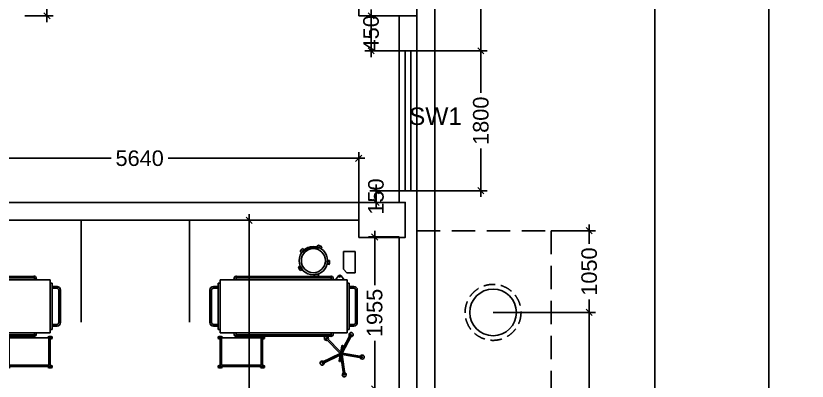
# Model space of a CAD drawing. Extents: x 7897917 to 8423973, y -6487334 to -6173396.
# Drawn here: x 8033650 to 8043838, y -6349780 to -6345081 of the extents above; entities that cross this region are included whole.
import ezdxf
from ezdxf.enums import TextEntityAlignment as Align

# ---------------------------------------------------------------- set-up
doc = ezdxf.new("R2010")
doc.units = 0
doc.header["$LTSCALE"] = 600
doc.header["$MEASUREMENT"] = 0
doc.header["$PDMODE"] = 35
doc.linetypes.add('DASHED', pattern=[0.75, 0.5, -0.25])
doc.linetypes.add('HIDDEN', pattern=[0.375, 0.25, -0.125])
doc.layers.get('0').update_dxf_attribs({"linetype": 'CONTINUOUS'})
doc.layers.get('Defpoints').update_dxf_attribs({"linetype": 'CONTINUOUS'})
for name, color, linetype in [('Beds', 33, 'CONTINUOUS'), ('chajja', 7, 'CONTINUOUS'), ('DIM', 8, 'CONTINUOUS'), ('Ele. Proj', 7, 'CONTINUOUS'), ('furniture', 33, 'CONTINUOUS'), ('joinery', 7, 'CONTINUOUS'), ('LA-column', 3, 'CONTINUOUS'), ('LOADING', 140, 'CONTINUOUS'), ('Walls', 7, 'CONTINUOUS'), ('WIN', 151, 'CONTINUOUS'), ('Working Dim', 5, 'CONTINUOUS')]:
    doc.layers.add(name, color=color, linetype=linetype)
doc.styles.add('ari', font='arial.ttf')
doc.styles.get("Standard").update_dxf_attribs({"font": 'romans.shx'})
doc.linetypes.add('ZIGZAG', pattern='A,0.0001,-0.2,[131,ltypeshp.shx,S=0.2,R=0,X=-0.2,Y=0],-0.4,[131,ltypeshp.shx,S=0.2,R=180,X=0.2,Y=0],-0.2', length=0.8001)
doc.dimstyles.new('int. dim', dxfattribs={"dimtxt": 450, "dimasz": 80, "dimexe": 80, "dimexo": 0, "dimgap": 70, "dimtad": 0, "dimdec": 0, "dimzin": 12, "dimdsep": 46, "dimtxsty": 'ari', "dimblk": 'OBLIQUE', "dimcen": 2, "dimdle": 80, "dimclrd": 256, "dimclre": 256, "dimclrt": 6, "dimadec": 0, "dimazin": 0, "dimtfac": 1, "dimtdec": 0, "dimtix": 1, "dimtmove": 2, "dimatfit": 3, "dimfxl": 1, "dimtolj": 1, "dimtzin": 0, "dimlwd": -1, "dimlwe": -1, "dimarcsym": 0})
doc.dimstyles.new('STANDARD$0', dxfattribs={"dimscale": 0, "dimtxt": 150, "dimasz": 125, "dimexe": 0.75, "dimexo": 1, "dimgap": 25, "dimtad": 1, "dimdec": 0, "dimdsep": 46, "dimtxsty": 'Standard', "dimblk1": 'DOT', "dimblk2": 'DOT', "dimsah": 1, "dimcen": 2.5, "dimclrd": 1, "dimclre": 1, "dimclrt": 3, "dimadec": 0, "dimazin": 0, "dimtfac": 1, "dimtdec": 0, "dimtmove": 0, "dimatfit": 3, "dimldrblk": 'DOT', "dimfxl": 1, "dimtolj": 1, "dimtzin": 0, "dimarcsym": 0})

# ---------------------------------------------------------------- blocks, each defined once
blk = doc.blocks.new('_Oblique')
at = {"color": 0, "linetype": 'ByBlock', "lineweight": -2}
blk.add_line((-0.5, -0.5), (0.5, 0.5), dxfattribs=at)
blk = doc.blocks.new('*D234')
at = {"layer": 'Defpoints', "color": 0, "transparency": 16777216}
for p in [(8038814, -6337015, 5), (8038814, -6454874), (8043346, -6454874)]:
    blk.add_point(p, dxfattribs=at)
at = {"layer": 'DIM', "color": 8, "transparency": 16777216}
for p, q in [((8043346, -6336715), (8043346, -6393996)), ((8038814, -6337015), (8043646, -6337015)), ((8043346, -6455174), (8043346, -6397894)), ((8038814, -6454874), (8043646, -6454874))]:
    blk.add_line(p, q, dxfattribs=at)
at = {"layer": 'DIM', "color": 8, "transparency": 16777216, "xscale": 300, "yscale": 300, "zscale": 300}
for p, rotation in [((8043346, -6337015), 90), ((8043346, -6454874), 270)]:
    blk.add_blockref('_Oblique', p, dxfattribs=dict(at, rotation=rotation))
at = {"layer": 'DIM', "color": 7, "transparency": 16777216, "insert": (8043346, -6395945), "char_height": 750, "attachment_point": 5, "rotation": 90, "style": 'ari'}
blk.add_mtext('\\A1;117.86m', dxfattribs=at)
blk = doc.blocks.new('*D235')
at = {"layer": 'Defpoints', "color": 0, "transparency": 16777216}
for p in [(8038814, -6337015, 4), (8041876, -6337015), (8038814, -6372996, -1)]:
    blk.add_point(p, dxfattribs=at)
at = {"layer": 'DIM', "color": 8, "transparency": 16777216}
for p, q in [((8041876, -6336715), (8041876, -6353313)), ((8038814, -6337015), (8042176, -6337015)), ((8041876, -6373296), (8041876, -6356698)), ((8038814, -6372996), (8042176, -6372996))]:
    blk.add_line(p, q, dxfattribs=at)
at = {"layer": 'DIM', "color": 8, "transparency": 16777216, "xscale": 300, "yscale": 300, "zscale": 300}
for p, rotation in [((8041876, -6337015), 90), ((8041876, -6372996), 270)]:
    blk.add_blockref('_Oblique', p, dxfattribs=dict(at, rotation=rotation))
at = {"layer": 'DIM', "color": 7, "transparency": 16777216, "insert": (8041876, -6355006), "char_height": 750, "attachment_point": 5, "rotation": 90, "style": 'ari'}
blk.add_mtext('\\A1;35.98m', dxfattribs=at)
blk = doc.blocks.new('*D623')
at = {"layer": 'Defpoints', "color": 0, "transparency": 16777216}
for p in [(8038064, -6346913), (8032424, -6347480, 29), (8038064, -6347480, -3)]:
    blk.add_point(p, dxfattribs=at)
at = {"layer": 'Working Dim', "transparency": 16777216}
for p, q in [((8032344, -6346913), (8034876, -6346913)), ((8032424, -6347480), (8032424, -6346833)), ((8038144, -6346913), (8035612, -6346913)), ((8038064, -6347480), (8038064, -6346833))]:
    blk.add_line(p, q, dxfattribs=at)
at = {"layer": 'Working Dim', "transparency": 16777216, "xscale": 80, "yscale": 80, "zscale": 80, "rotation": 180}
blk.add_blockref('_Oblique', (8032424, -6346913), dxfattribs=at)
at = {"layer": 'Working Dim', "transparency": 16777216, "xscale": 80, "yscale": 80, "zscale": 80}
blk.add_blockref('_Oblique', (8038064, -6346913), dxfattribs=at)
at = {"layer": 'Working Dim', "color": 6, "transparency": 16777216, "insert": (8035244, -6346913), "char_height": 200, "attachment_point": 5, "style": 'ari'}
blk.add_mtext('\\A1;5640', dxfattribs=at)
blk = doc.blocks.new('*D878')
at = {"layer": 'Defpoints', "color": 0, "transparency": 16777216}
for p in [(8035919, -6347710), (8035919, -6358771), (8036654, -6358771)]:
    blk.add_point(p, dxfattribs=at)
at = {"layer": 'Working Dim', "transparency": 16777216}
for p, q in [((8036654, -6347630), (8036654, -6352804)), ((8035919, -6347710), (8036734, -6347710)), ((8036654, -6358851), (8036654, -6353677)), ((8035919, -6358771), (8036734, -6358771))]:
    blk.add_line(p, q, dxfattribs=at)
at = {"layer": 'Working Dim', "transparency": 16777216, "xscale": 80, "yscale": 80, "zscale": 80}
for p, rotation in [((8036654, -6347710), 90), ((8036654, -6358771), 270)]:
    blk.add_blockref('_Oblique', p, dxfattribs=dict(at, rotation=rotation))
at = {"layer": 'Working Dim', "color": 6, "transparency": 16777216, "insert": (8036654, -6353241), "char_height": 200, "attachment_point": 5, "rotation": 90, "style": 'ari'}
blk.add_mtext('\\A1;11060', dxfattribs=at)
blk = doc.blocks.new('*D1242')
at = {"layer": 'Defpoints', "color": 0, "transparency": 16777216}
for p in [(8033765, -6343366, 1), (8034051, -6343366), (8033765, -6345080, 11177)]:
    blk.add_point(p, dxfattribs=at)
at = {"layer": 'Working Dim', "transparency": 16777216}
for p, q in [((8034051, -6343286), (8034051, -6343863)), ((8033765, -6343366), (8034131, -6343366)), ((8034051, -6345160), (8034051, -6344583)), ((8033765, -6345080), (8034131, -6345080))]:
    blk.add_line(p, q, dxfattribs=at)
at = {"layer": 'Working Dim', "transparency": 16777216, "xscale": 80, "yscale": 80, "zscale": 80}
for p, rotation in [((8034051, -6343366), 90), ((8034051, -6345080), 270)]:
    blk.add_blockref('_Oblique', p, dxfattribs=dict(at, rotation=rotation))
at = {"layer": 'Working Dim', "color": 6, "transparency": 16777216, "insert": (8034051, -6344223), "char_height": 200, "attachment_point": 5, "rotation": 90, "style": 'ari'}
blk.add_mtext('\\A1;1715', dxfattribs=at)
blk = doc.blocks.new('*D1414')
at = {"layer": 'Defpoints', "color": 0, "transparency": 16777216}
for p in [(8038287, -6347330), (8038584, -6347330, 27), (8038584, -6347480, 36)]:
    blk.add_point(p, dxfattribs=at)
at = {"layer": 'Working Dim', "transparency": 16777216}
for p, q in [((8038287, -6347330), (8038287, -6347250)), ((8038584, -6347330), (8038207, -6347330)), ((8038287, -6347480), (8038287, -6347330)), ((8038584, -6347480), (8038207, -6347480)), ((8038287, -6347480), (8038287, -6347560))]:
    blk.add_line(p, q, dxfattribs=at)
at = {"layer": 'Working Dim', "transparency": 16777216, "xscale": 80, "yscale": 80, "zscale": 80}
for p, rotation in [((8038287, -6347330), 270), ((8038287, -6347480), 90)]:
    blk.add_blockref('_Oblique', p, dxfattribs=dict(at, rotation=rotation))
at = {"layer": 'Working Dim', "color": 6, "transparency": 16777216, "insert": (8038287, -6347405), "char_height": 200, "attachment_point": 5, "rotation": 90, "style": 'ari'}
blk.add_mtext('\\A1;150', dxfattribs=at)
blk = doc.blocks.new('*D1415')
at = {"layer": 'Defpoints', "color": 0, "transparency": 16777216}
for p in [(8038224, -6345080), (8038584, -6345080, 36), (8038584, -6345530, 27)]:
    blk.add_point(p, dxfattribs=at)
at = {"layer": 'Working Dim', "transparency": 16777216}
for p, q in [((8038584, -6345080), (8038144, -6345080)), ((8038224, -6345080), (8038224, -6345000)), ((8038224, -6345530), (8038224, -6345080)), ((8038584, -6345530), (8038144, -6345530)), ((8038224, -6345530), (8038224, -6345610))]:
    blk.add_line(p, q, dxfattribs=at)
at = {"layer": 'Working Dim', "transparency": 16777216, "xscale": 80, "yscale": 80, "zscale": 80}
for p, rotation in [((8038224, -6345080), 270), ((8038224, -6345530), 90)]:
    blk.add_blockref('_Oblique', p, dxfattribs=dict(at, rotation=rotation))
at = {"layer": 'Working Dim', "color": 6, "transparency": 16777216, "insert": (8038224, -6345305), "char_height": 200, "attachment_point": 5, "rotation": 90, "style": 'ari'}
blk.add_mtext('\\A1;450', dxfattribs=at)
blk = doc.blocks.new('*D1416')
at = {"layer": 'Defpoints', "color": 0, "transparency": 16777216}
for p in [(8039044, -6343650, 186), (8039044, -6345530, 103), (8039637, -6345530)]:
    blk.add_point(p, dxfattribs=at)
at = {"layer": 'Working Dim', "transparency": 16777216}
for p, q in [((8039044, -6343650), (8039717, -6343650)), ((8039637, -6343570), (8039637, -6344231)), ((8039637, -6345610), (8039637, -6344949)), ((8039044, -6345530), (8039717, -6345530))]:
    blk.add_line(p, q, dxfattribs=at)
at = {"layer": 'Working Dim', "transparency": 16777216, "xscale": 80, "yscale": 80, "zscale": 80}
for p, rotation in [((8039637, -6343650), 90), ((8039637, -6345530), 270)]:
    blk.add_blockref('_Oblique', p, dxfattribs=dict(at, rotation=rotation))
at = {"layer": 'Working Dim', "color": 6, "transparency": 16777216, "insert": (8039637, -6344590), "char_height": 200, "attachment_point": 5, "rotation": 90, "style": 'ari'}
blk.add_mtext('\\A1;1880', dxfattribs=at)
blk = doc.blocks.new('*D1417')
at = {"layer": 'Defpoints', "color": 0, "transparency": 16777216}
for p in [(8039044, -6345530, 103), (8039044, -6347330, 114), (8039637, -6347330)]:
    blk.add_point(p, dxfattribs=at)
at = {"layer": 'Working Dim', "transparency": 16777216}
for p, q in [((8039637, -6345450), (8039637, -6346071)), ((8039044, -6345530), (8039717, -6345530)), ((8039637, -6347410), (8039637, -6346789)), ((8039044, -6347330), (8039717, -6347330))]:
    blk.add_line(p, q, dxfattribs=at)
at = {"layer": 'Working Dim', "transparency": 16777216, "xscale": 80, "yscale": 80, "zscale": 80}
for p, rotation in [((8039637, -6345530), 90), ((8039637, -6347330), 270)]:
    blk.add_blockref('_Oblique', p, dxfattribs=dict(at, rotation=rotation))
at = {"layer": 'Working Dim', "color": 6, "transparency": 16777216, "insert": (8039637, -6346430), "char_height": 200, "attachment_point": 5, "rotation": 90, "style": 'ari'}
blk.add_mtext('\\A1;1800', dxfattribs=at)
blk = doc.blocks.new('*D1439')
at = {"layer": 'Defpoints', "color": 0, "transparency": 16777216}
for p in [(8038270, -6347925), (8038584, -6347925, 66), (8038584, -6349880, -291)]:
    blk.add_point(p, dxfattribs=at)
at = {"layer": 'Working Dim', "transparency": 16777216}
for p, q in [((8038584, -6347925), (8038190, -6347925)), ((8038270, -6347845), (8038270, -6348543)), ((8038270, -6349960), (8038270, -6349262)), ((8038584, -6349880), (8038190, -6349880))]:
    blk.add_line(p, q, dxfattribs=at)
at = {"layer": 'Working Dim', "transparency": 16777216, "xscale": 80, "yscale": 80, "zscale": 80}
for p, rotation in [((8038270, -6347925), 90), ((8038270, -6349880), 270)]:
    blk.add_blockref('_Oblique', p, dxfattribs=dict(at, rotation=rotation))
at = {"layer": 'Working Dim', "color": 6, "transparency": 16777216, "insert": (8038270, -6348902), "char_height": 200, "attachment_point": 5, "rotation": 90, "style": 'ari'}
blk.add_mtext('\\A1;1955', dxfattribs=at)
blk = doc.blocks.new('*D1446')
at = {"layer": 'Defpoints', "color": 0, "transparency": 16777216}
for p in [(8039794, -6348895), (8041032, -6348895), (8039794, -6352066, -38)]:
    blk.add_point(p, dxfattribs=at)
at = {"layer": 'Working Dim', "transparency": 16777216}
for p, q in [((8041032, -6348815), (8041032, -6350112)), ((8039794, -6348895), (8041112, -6348895)), ((8041032, -6352146), (8041032, -6350849)), ((8039794, -6352066), (8041112, -6352066))]:
    blk.add_line(p, q, dxfattribs=at)
at = {"layer": 'Working Dim', "transparency": 16777216, "xscale": 80, "yscale": 80, "zscale": 80}
for p, rotation in [((8041032, -6348895), 90), ((8041032, -6352066), 270)]:
    blk.add_blockref('_Oblique', p, dxfattribs=dict(at, rotation=rotation))
at = {"layer": 'Working Dim', "color": 6, "transparency": 16777216, "insert": (8041032, -6350480), "char_height": 200, "attachment_point": 5, "rotation": 90, "style": 'ari'}
blk.add_mtext('\\A1;3170', dxfattribs=at)
blk = doc.blocks.new('*D1447')
at = {"layer": 'Defpoints', "color": 0, "transparency": 16777216}
for p in [(8040544, -6347845, -210), (8041032, -6347845), (8039794, -6348895)]:
    blk.add_point(p, dxfattribs=at)
at = {"layer": 'Working Dim', "transparency": 16777216}
for p, q in [((8041032, -6347765), (8041032, -6348012)), ((8040544, -6347845), (8041112, -6347845)), ((8041032, -6348975), (8041032, -6348729)), ((8039794, -6348895), (8041112, -6348895))]:
    blk.add_line(p, q, dxfattribs=at)
at = {"layer": 'Working Dim', "transparency": 16777216, "xscale": 80, "yscale": 80, "zscale": 80}
for p, rotation in [((8041032, -6347845), 90), ((8041032, -6348895), 270)]:
    blk.add_blockref('_Oblique', p, dxfattribs=dict(at, rotation=rotation))
at = {"layer": 'Working Dim', "color": 6, "transparency": 16777216, "insert": (8041032, -6348370), "char_height": 200, "attachment_point": 5, "rotation": 90, "style": 'ari'}
blk.add_mtext('\\A1;1050', dxfattribs=at)
blk = doc.blocks.new('HF12177-P')
for p, q in [((0, 0), (-0.172, 0.237)), ((0, 0), (0.172, 0.237)), ((-0.02, -0.007), (-0.189, 0.225)), ((0.02, -0.007), (0.189, 0.225)), ((-0.063, -0.027), (-0.295, -0.102)), ((-0.01, -0.031), (-0.289, -0.121)), ((-0.12, -0.015), (-0.12, -0.019)), ((-0.112, -0.007), (0.112, -0.007)), ((-0.112, -0.027), (0.112, -0.027)), ((-0.1, -0.007), (-0.1, -0.027)), ((-0.01, -0.031), (-0.01, -0.324)), ((0.01, -0.031), (0.01, -0.324)), ((0.01, -0.031), (0.289, -0.121)), ((0.063, -0.027), (0.295, -0.102)), ((0.1, -0.007), (0.1, -0.027)), ((0.12, -0.015), (0.12, -0.019))]:
    blk.add_line(p, q)
for centre, radius, start, end in [((-0.185, 0.238), 0.03, 325.4712, 286.5288), ((-0.182, 0.23), 0.008, 126.3733, 216), ((0, -0.017), 0.315, 125.6267, 126.3733), ((-0.179, 0.233), 0.008, 36, 125.6267), ((0.185, 0.238), 0.03, 253.4712, 214.5288), ((0.179, 0.233), 0.008, 54.3733, 144), ((0, -0.017), 0.315, 53.6267, 54.3733), ((0.182, 0.23), 0.008, 324, 53.6267), ((-0.3, -0.114), 0.03, 37.4712, 358.5288), ((-0.293, -0.11), 0.008, 108, 197.6267), ((0, -0.017), 0.315, 197.6267, 198.3733), ((-0.291, -0.114), 0.008, 198.3733, 288), ((-0.112, -0.015), 0.008, 90, 180), ((-0.112, -0.019), 0.008, 180, 270), ((0.112, -0.015), 0.008, 0, 90), ((0.112, -0.019), 0.008, 270, 0), ((0.3, -0.114), 0.03, 181.4712, 142.5288), ((0.291, -0.114), 0.008, 252, 341.6267), ((0.293, -0.11), 0.008, 342.3733, 72), ((0, -0.017), 0.315, 341.6267, 342.3733), ((0, -0.332), 0.03, 109.4712, 70.5288), ((-0.002, -0.324), 0.008, 180, 269.6267), ((0, -0.017), 0.315, 269.6267, 270.3733), ((0.002, -0.324), 0.008, 270.3733, 0)]:
    blk.add_arc(centre, radius, start, end)
blk = doc.blocks.new('HF10037A-P')
for p, q in [((-0.03, 0.413), (-0.03, 0.388)), ((0.03, 0.413), (-0.03, 0.413)), ((0.03, 0.388), (-0.03, 0.388)), ((0.03, 0.413), (0.03, 0.388)), ((-0.216, 0.279), (-0.23, 0.221)), ((-0.216, 0.279), (-0.192, 0.273)), ((-0.192, 0.273), (-0.206, 0.215)), ((0.191, 0.27), (0.215, 0.277)), ((0.191, 0.27), (0.209, 0.212)), ((0.191, 0.237), (0.2, 0.24)), ((0.215, 0.277), (0.233, 0.22)), ((-0.23, 0.221), (-0.206, 0.215)), ((0.209, 0.212), (0.233, 0.22)), ((-0.164, 0.006), (-0.149, 0.026)), ((-0.164, 0.006), (-0.116, -0.03)), ((-0.149, 0.026), (-0.101, -0.01)), ((0.096, -0.011), (0.146, 0.023)), ((0.111, 0.011), (0.116, 0.003)), ((0.111, -0.031), (0.16, 0.003)), ((0.16, 0.003), (0.146, 0.023)), ((-0.116, -0.03), (-0.101, -0.01)), ((0.111, -0.031), (0.096, -0.011))]:
    blk.add_line(p, q)
for radius in [0.21, 0.177]:
    blk.add_circle((0, 0.177), radius)
for centre, radius, start, end in [((0, 0.325), 0.0925, 71.0754, 108.9246), ((0, 0.475), 0.0925, 251.0754, 288.9246), ((-0.138, 0.229), 0.0925, 147.3419, 185.1912), ((-0.284, 0.265), 0.0925, 327.3419, 5.1912), ((0, 0.177), 0.2, 303.6037, 17.3657), ((0.284, 0.268), 0.0925, 178.8412, 216.6904), ((0.141, 0.222), 0.0925, 358.8412, 36.6904), ((-0.087, 0.058), 0.0925, 214.1875, 252.0368), ((-0.177, -0.062), 0.0925, 34.1875, 72.0368), ((0.171, -0.066), 0.0925, 105.5121, 143.3614), ((0.086, 0.058), 0.0925, 285.5121, 323.3614)]:
    blk.add_arc(centre, radius, start, end)
blk = doc.blocks.new('ME17678-P')
at = {"layer": 'furniture', "color": 21}
for p, q in [((-0.05, 0.175), (0.26, 0.175)), ((-0.05, 0.175), (-0.05, 0.05)), ((0.26, 0.175), (0.26, 0)), ((0, 0), (-0.05, 0.05)), ((0, 0), (0.26, 0))]:
    blk.add_line(p, q, dxfattribs=at)
blk = doc.blocks.new('A$C6969112B')
at = {"layer": 'furniture', "color": 8}
for p, q in [((478, 1766), (1160, 1766)), ((478, 131), (478, 1766)), ((521, 1793), (1116, 1793)), ((521, 1766), (521, 1793)), ((1116, 1766), (1116, 1793)), ((1160, 131), (1160, 1766)), ((428, 1689), (478, 1729)), ((428, 1654), (478, 1615)), ((432, 1559), (432, 1557)), ((434, 343), (434, 1557)), ((451, 343), (451, 1557)), ((453, 1559), (453, 1557)), ((476, 1595), (476, 1561)), ((1162, 1595), (1162, 1561)), ((1185, 1559), (1185, 1557)), ((1186, 343), (1186, 1557)), ((1204, 343), (1204, 1557)), ((1205, 1559), (1205, 1557)), ((1234, 703), (1212, 703)), ((1212, 703), (1212, 650)), ((1223, 650), (1212, 650)), ((1223, 131), (1223, 676)), ((1223, 676), (1594, 676)), ((1223, 659), (1577, 659)), ((1234, 703), (1234, 676)), ((1577, 659), (1577, 148)), ((1605, 703), (1583, 703)), ((1583, 703), (1583, 676)), ((1594, 676), (1594, 131)), ((1605, 650), (1594, 650)), ((1605, 703), (1605, 650)), ((432, 340), (432, 343)), ((453, 340), (453, 343)), ((476, 304), (476, 339)), ((1162, 304), (1162, 339)), ((1185, 340), (1185, 343)), ((1205, 340), (1205, 343)), ((1160, 131), (478, 131)), ((521, 105), (521, 131)), ((1116, 105), (521, 105)), ((1116, 105), (1116, 131)), ((1223, 157), (1212, 157)), ((1212, 157), (1212, 105)), ((1234, 105), (1212, 105)), ((1577, 148), (1223, 148)), ((1594, 131), (1223, 131)), ((1234, 131), (1234, 105)), ((1583, 131), (1583, 105)), ((1605, 105), (1583, 105)), ((1605, 157), (1594, 157)), ((1605, 157), (1605, 105))]:
    blk.add_line(p, q, dxfattribs=at)
for points in [[(565, 1793), (565, 1854, -0.414214), (608, 1897), (1029, 1897, -0.414214), (1073, 1854), (1073, 1793)], [(587, 1793), (587, 1854, -0.414214), (608, 1875), (1029, 1875, -0.414214), (1051, 1854), (1051, 1793)], [(476, 1593), (451, 1585, 0.318781), (430, 1563), (430, 1559), (455, 1559), (455, 1563), (476, 1563)], [(1162, 1593), (1186, 1585, -0.318781), (1208, 1563), (1208, 1559), (1182, 1559), (1182, 1563), (1162, 1563)], [(476, 307), (451, 314, -0.318781), (430, 336), (430, 340), (455, 340), (455, 336), (476, 336)], [(1162, 307), (1186, 314, 0.318781), (1208, 336), (1208, 340), (1182, 340), (1182, 336), (1162, 336)], [(1073, 105), (1073, 44, -0.414214), (1029, 0), (608, 0, -0.414214), (565, 44), (565, 105)], [(1051, 105), (1051, 44, -0.414214), (1029, 22), (608, 22, -0.414214), (587, 44), (587, 105)]]:
    blk.add_lwpolyline(points, format="xyb", dxfattribs=at)
for points in [[(432, 1557), (453, 1557)], [(476, 1595), (478, 1595)], [(476, 1561), (478, 1561)], [(1162, 1595), (1160, 1595)], [(1162, 1561), (1160, 1561)], [(1205, 1557), (1185, 1557)], [(432, 343), (453, 343)], [(476, 339), (478, 339)], [(1162, 339), (1160, 339)], [(1205, 343), (1185, 343)], [(476, 304), (478, 304)], [(1162, 304), (1160, 304)]]:
    blk.add_lwpolyline(points, dxfattribs=at)
blk.add_circle((435, 1672), 9.27, dxfattribs=at)
for centre, radius, start, end in [((441, 1672), 21.4, 125.427, 234.573), ((1289, 676), 80.7, 161.0754, 198.9246), ((1158, 676), 80.7, 0, 18.9246), ((1660, 676), 80.7, 161.0754, 180), ((1529, 676), 80.7, 341.0754, 18.9246), ((1289, 131), 80.7, 161.0754, 198.9246), ((1158, 131), 80.7, 341.0754, 0), ((1660, 131), 80.7, 180, 198.9246), ((1529, 131), 80.7, 341.0754, 18.9246)]:
    blk.add_arc(centre, radius, start, end, dxfattribs=at)
at = {"layer": 'LOADING', "color": 8, "yscale": 872.7299101983663, "zscale": 872.7299101979671}
for name, p, xscale, rotation in [('HF12177-P', (1425, 1676), -872.7299101979006, 170.2976301882088), ('HF10037A-P', (215, 1178), -872.7299102004868, 353.6512974186875)]:
    blk.add_blockref(name, p, dxfattribs=dict(at, xscale=xscale, rotation=rotation))
at = {"layer": 'LOADING', "color": 8, "xscale": -872.7299101983663, "yscale": 872.7299101983663, "zscale": 872.7299101979671}
blk.add_blockref('ME17678-P', (343, 1719), dxfattribs=at)

msp = doc.modelspace()

# ---------------------------------------------------------------- linework, layer by layer
at = {"layer": 'Beds', "linetype": 'ZIGZAG', "ltscale": 0.6}
for p, q in [((8034489.33, -6349022.507), (8034489.33, -6347710.49)), ((8035884, -6349022.507), (8035884, -6347710.49))]:
    msp.add_line(p, q, dxfattribs=at)
at = {"layer": 'chajja', "color": 8}
msp.add_line((8039043.838, -6347330.182, 62.016), (8039043.838, -6345530.182, 62.016), dxfattribs=at)
at = {"layer": 'chajja', "color": 8, "linetype": 'DASHED'}
for p, q in [((8038813.921, -6347845.446, -319.239), (8040543.85, -6347845.446, -319.239)), ((8040543.85, -6347845.446, -1103.138), (8040543.85, -6362625.529, -251.385))]:
    msp.add_line(p, q, dxfattribs=at)
at = {"layer": 'Ele. Proj', "color": 1}
for p, q in [((8039044.049, -6343949.738, 175.929), (8039044.049, -6345530.183, 73)), ((8039044.049, -6349880.072, -44.488), (8039044.049, -6347330.183, -44.488))]:
    msp.add_line(p, q, dxfattribs=at)
at = {"layer": 'Ele. Proj', "color": 1, "elevation": 53.847}
for points in [[(8038813.838, -6345530.183), (8039043.838, -6345530.183)], [(8038813.838, -6347330.183), (8039043.838, -6347330.183)]]:
    msp.add_lwpolyline(points, dxfattribs=at)
at = {"layer": 'LA-column', "color": 2, "elevation": 1.031}
for points in [[(8038064.016, -6345080.523), (8038814.016, -6345080.523), (8038814.016, -6344330.523), (8038064.016, -6344330.523)], [(8038064.016, -6347930.569), (8038664.016, -6347930.569), (8038664.016, -6347480.569), (8038064.016, -6347480.569)]]:
    msp.add_lwpolyline(points, close=True, dxfattribs=at)
at = {"layer": 'Walls'}
for p, q in [((8038583.921, -6345080.523), (8038583.921, -6347480.569)), ((8038813.921, -6345080.523), (8038813.921, -6351155.541)), ((8038583.921, -6347930.569), (8038583.921, -6351155.541))]:
    msp.add_line(p, q, dxfattribs=at)
at = {"layer": 'Walls', "linetype": 'Continuous'}
for p, q in [((8038064.188, -6347480.49), (8032424.049, -6347480.49)), ((8038064.188, -6347710.49), (8032424.049, -6347710.49))]:
    msp.add_line(p, q, dxfattribs=at)
at = {"layer": 'WIN', "linetype": 'Continuous', "elevation": 53.847}
for points in [[(8038813.838, -6345530.183), (8038583.838, -6345530.183), (8038583.838, -6347330.183), (8038813.838, -6347330.183)], [(8038736.838, -6345530.183), (8038660.838, -6345530.183), (8038660.838, -6347330.183), (8038736.838, -6347330.183)]]:
    msp.add_lwpolyline(points, close=True, dxfattribs=at)
at = {"layer": 'Working Dim', "color": 8, "linetype": 'HIDDEN'}
msp.add_circle((8039794.118, -6348894.843, -82.968), 360, dxfattribs=at)
at = {"layer": 'Working Dim', "color": 3, "linetype": 'Continuous'}
msp.add_circle((8039794.118, -6348894.843, -82.968), 300, dxfattribs=at)

# ---------------------------------------------------------------- block references
at = {"layer": 'Beds', "xscale": -1, "rotation": 90}
msp.add_blockref('A$C6969112B', (8034224.534, -6347997.738), dxfattribs=at)
at = {"layer": 'Beds', "rotation": 270}
msp.add_blockref('A$C6969112B', (8036148.796, -6347997.738), dxfattribs=at)

# ---------------------------------------------------------------- texts
at = {"layer": 'joinery', "style": 'ari'}
msp.add_text('SW1', height=225, dxfattribs=at).set_placement((8039052.712, -6346484.147, 62.016), align=Align.CENTER)

# ---------------------------------------------------------------- dimensions: what is measured, and where the dimension line sits
at = {"layer": 'DIM'}
for base, p1, p2, angle, picture, middle in [((8043345.836, -6454873.916), (8038814.099, -6337015.366, 5.131), (8038813.921, -6454873.916), 90, '*D234', (8043345.836, -6395944.641)), ((8041875.798, -6337015.366, 1.031), (8038813.921, -6372995.776), (8038814.099, -6337015.366, 5.131), 270, '*D235', (8041875.798, -6355005.571, 1.031))]:
    dim = msp.add_linear_dim(base=base, p1=p1, p2=p2, angle=angle, dimstyle='STANDARD$0', override={"dimscale": 1, "dimtxt": 750, "dimasz": 300, "dimexe": 300, "dimexo": 0, "dimgap": 1, "dimtad": 0, "dimdec": 2, "dimlfac": 0.001, "dimzin": 0, "dimpost": 'm', "dimtxsty": 'ari', "dimblk1": 'Oblique', "dimblk2": 'Oblique', "dimcen": 0, "dimdle": 300, "dimclrd": 8, "dimclre": 8, "dimclrt": 7, "dimadec": 2, "dimtdec": 2, "dimtmove": 2, "dimfxl": 0.75, "dimfrac": 1, "dimlwd": 65535, "dimlwe": 65535}, dxfattribs=at)
    dim.commit()
    dim.dimension.update_dxf_attribs({"geometry": picture, "text_midpoint": middle})
at = {"layer": 'Working Dim'}
for base, p1, p2, override, picture, middle in [((8034051.056, -6343365.917), (8033765.281, -6345080.477, 11176.851), (8033765.281, -6343365.917, 1.031), {"dimtxt": 200, "dimarcsym": 1}, '*D1242', (8034051.056, -6344223.197)), ((8039637.074, -6345530.182, -41.395), (8039044.075, -6343649.744, 144.924), (8039043.838, -6345530.182, 62.016), {"dimtxt": 200, "dimarcsym": 1}, '*D1416', (8039637.074, -6344589.963, -41.395)), ((8038224.22, -6345079.975, 68.084), (8038583.838, -6345530.183, 95.114), (8038583.838, -6345079.975, 104.22), {"dimtxt": 200}, '*D1415', (8038224.22, -6345305.079, 68.084)), ((8039637.074, -6347330.183, -41.395), (8039043.838, -6345530.182, 62.016), (8039044.049, -6347330.183, 73), {"dimtxt": 200, "dimarcsym": 1}, '*D1417', (8039637.074, -6346430.183, -41.395)), ((8038286.681, -6347330.183, 68.084), (8038583.838, -6347480.02, 104.22), (8038583.838, -6347330.183, 95.114), {"dimtxt": 200}, '*D1414', (8038286.681, -6347405.101, 68.084)), ((8036653.753, -6358770.571), (8035919.265, -6347710.49), (8035919.277, -6358770.571), {"dimtxt": 200}, '*D878', (8036653.753, -6353240.531)), ((8041031.576, -6347845.446, -70.637), (8039793.95, -6348895.449, -70.637), (8040543.85, -6347845.446, -280.759), {"dimtxt": 200, "dimarcsym": 1}, '*D1447', (8041031.576, -6348370.447, -70.637)), ((8038269.804, -6347924.894, -44.488), (8038583.86, -6349880.072, -335.635), (8038583.921, -6347924.894, 21.018), {"dimtxt": 200, "dimarcsym": 1}, '*D1439', (8038269.804, -6348902.483, -44.488)), ((8041031.576, -6348895.449, -70.637), (8039794.118, -6352065.506, -109.117), (8039793.95, -6348895.449, -70.637), {"dimtxt": 200, "dimarcsym": 1}, '*D1446', (8041031.576, -6350480.477, -70.637))]:
    dim = msp.add_linear_dim(base=base, p1=p1, p2=p2, angle=90, dimstyle='int. dim', override=override, dxfattribs=at)
    dim.commit()
    dim.dimension.update_dxf_attribs({"geometry": picture, "text_midpoint": middle})
dim = msp.add_linear_dim(base=(8038064.188, -6346913.139), p1=(8032424.049, -6347480.49, 28.602), p2=(8038064.188, -6347480.49, -3.021), dimstyle='int. dim', override={"dimtxt": 200}, dxfattribs=at)
dim.commit()
dim.dimension.update_dxf_attribs({"geometry": '*D623', "text_midpoint": (8035244.118, -6346913.139)})

doc.saveas('drawing.dxf')
